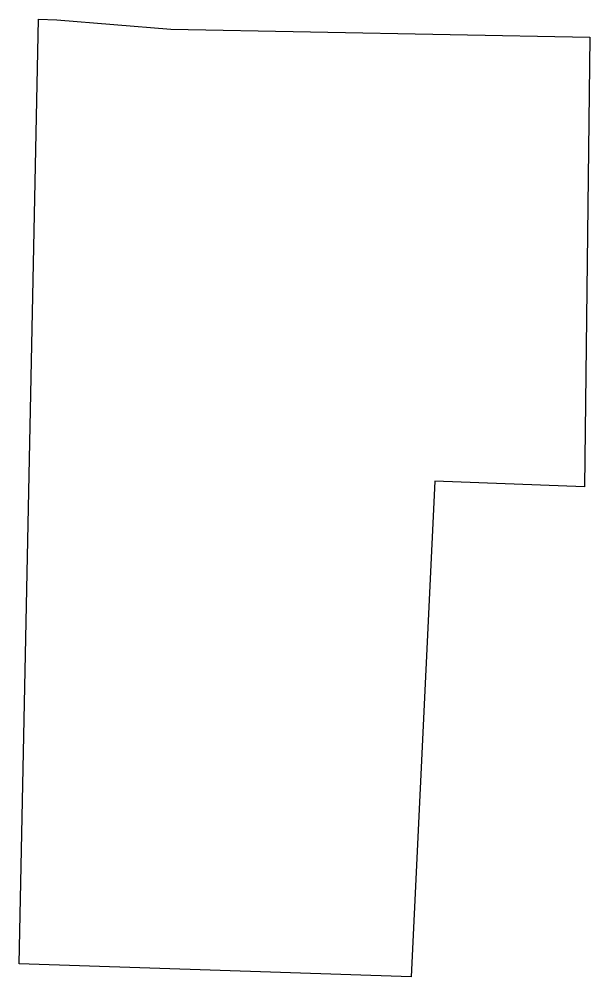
# Model space of a CAD drawing. Header units: millimetres. Extents: x 613504.3 to 613511.7, y 1319481.8 to 1319494.3.
import ezdxf

# ---------------------------------------------------------------- set-up
doc = ezdxf.new("R2010")
doc.units = ezdxf.units.MM

msp = doc.modelspace()

# ---------------------------------------------------------------- linework, layer by layer
at = {"flags": 128}
msp.add_lwpolyline([(613504.528, 1319494.293), (613504.767, 1319494.284), (613506.245, 1319494.162), (613511.695, 1319494.056), (613511.627, 1319488.206), (613509.68, 1319488.281), (613509.372, 1319481.829), (613504.275, 1319481.997), (613504.528, 1319494.293)], dxfattribs=at)

doc.saveas('drawing.dxf')
